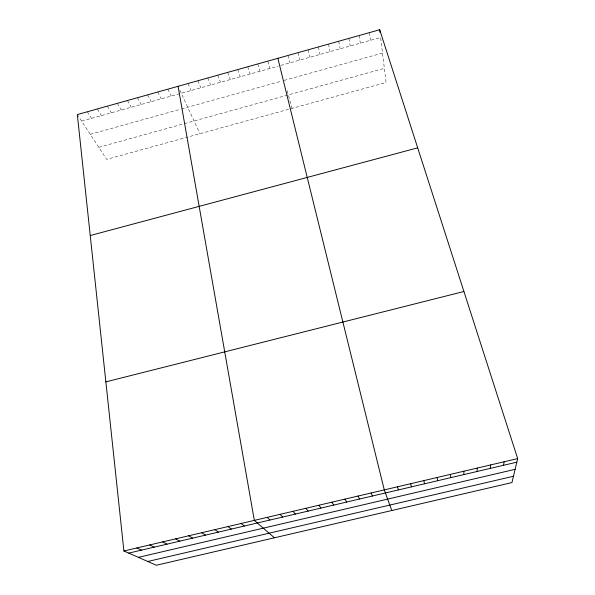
<?xml version="1.0" encoding="UTF-8"?>
<svg xmlns="http://www.w3.org/2000/svg" width="595" height="595" viewBox="0 0 595 595"><rect width="100%" height="100%" fill="white"/><g stroke="black" fill="none" stroke-linecap="round" stroke-linejoin="round"><path stroke-width="0.45" stroke-dasharray="2.98 2.23" d="M81.627 121.135L278.296 66.112M280.788 65.413L380.636 37.485L386.066 82.497L106.683 159.363L77.804 115.304M90.276 134.329L180.56 109.22M181.46 108.974L281.509 81.143M284.157 80.407L382.511 53.052M98.792 147.315L183.565 123.872M184.435 123.626L384.355 68.336M87.309 111.778L91.496 118.368M97.312 108.974L101.395 115.601M107.338 106.163L111.31 112.827M117.379 103.344L121.239 110.045M127.442 100.518L131.198 107.264M137.527 97.692L141.171 104.475M147.634 94.858L151.167 101.678M157.757 92.017L161.178 98.874M167.902 89.168L171.219 96.07M179.854 90.172L199.92 133.711M187.96 83.538L191.054 90.522M197.875 80.764L200.85 87.777M207.796 77.975L210.667 85.033M217.748 75.186L220.507 82.281M227.721 72.389L230.369 79.522M237.71 69.585L240.246 76.755M247.713 66.774L250.145 73.988M257.747 63.962L260.06 71.214M267.795 61.144L269.996 68.432M287.08 90.641L292.123 108.342M287.958 55.491L289.929 62.854M298.065 52.65L299.932 60.058M308.195 49.809L309.943 57.261M318.347 46.96L319.984 54.45M328.522 44.104L330.039 51.639M338.719 41.248L340.117 48.82M348.93 38.385L350.217 45.994M359.164 35.514L360.332 43.16M369.421 32.636L370.477 40.326"/><path stroke-width="0.89" d="M463.84 474.594L463.892 471.21M477.034 471.5L477.287 468.064M490.258 468.399L490.711 464.918M503.519 465.29L504.173 461.757M517.672 458.589L511.96 482.582L156.329 565.25L123.909 550.992L77.328 114.575L379.699 29.75L517.672 458.589L123.909 550.992M90.239 235.531L417.697 147.843M105.858 381.871L463.914 291.498M128.743 553.119L516.817 462.174M138.382 557.359L515.114 469.321M147.746 561.479L513.47 476.253M136.798 547.973L141.454 550.137M149.717 544.938L154.194 547.155M162.673 541.896L166.964 544.157M175.666 538.847L179.772 541.16M188.689 535.79L192.616 538.148M201.75 532.726L205.491 535.136M214.84 529.654L218.402 532.109M227.967 526.575L231.343 529.074M241.131 523.481L244.322 526.032M274.429 537.798L254.333 520.387L178.076 86.312M267.177 517.375L269.989 520.015M280.052 514.355L282.685 517.048M292.963 511.321L295.41 514.065M305.904 508.286L308.165 511.075M318.883 505.237L320.958 508.078M331.891 502.187L333.78 505.073M344.936 499.123L346.632 502.061M358.019 496.052L359.521 499.034M371.131 492.98L372.448 496.007M391.793 510.517L384.281 489.893L277.865 58.317M397.46 486.799L398.39 489.93M410.676 483.698L411.413 486.874M423.93 480.589L424.466 483.817M379.699 29.75L380.012 32.331M437.213 477.473L437.556 480.753M450.534 474.341L450.683 477.673"/></g></svg>
